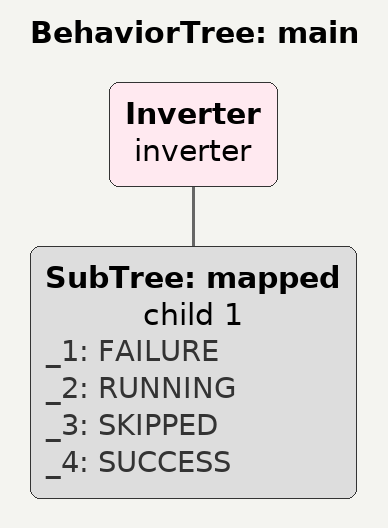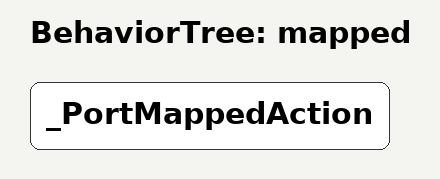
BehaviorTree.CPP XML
<?xml version="1.0" encoding="UTF-8"?>
<root BTCPP_format="4" main_tree_to_execute="main">
  <BehaviorTree ID="main">
    <Inverter name="inverter">
      <SubTree ID="mapped" name="child 1" _1="FAILURE" _2="RUNNING" _3="SKIPPED" _4="SUCCESS" />
    </Inverter>
  </BehaviorTree>

  <BehaviorTree ID="mapped">
    <_PortMappedAction />
  </BehaviorTree>
</root>
